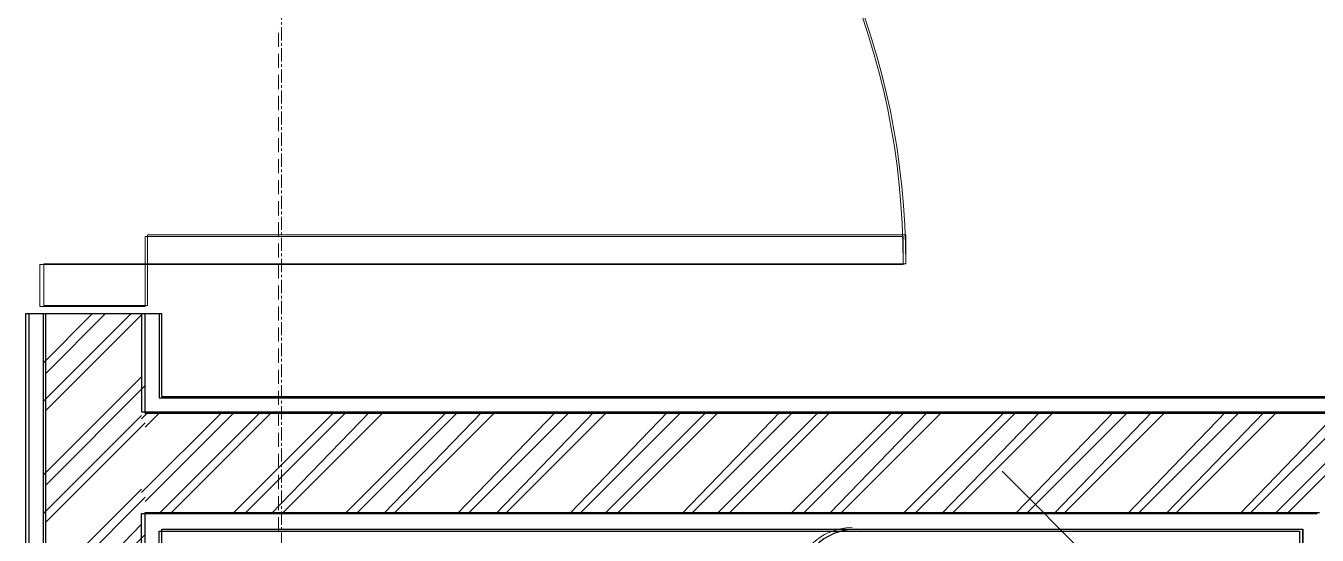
# Model space of a CAD drawing. Header units: millimetres. Extents: x -10178924 to 11692288, y -947381 to 58396.
# Drawn here: x 769950 to 771508, y -790151 to -789537 of the extents above; entities that cross this region are included whole.
import ezdxf

# ---------------------------------------------------------------- set-up
doc = ezdxf.new("R2010")
doc.units = ezdxf.units.MM
doc.linetypes.add('HIDDEN', pattern=[9.525, 6.35, -3.175])
doc.linetypes.add('осевая', pattern=[50.8, 31.75, -6.35, 6.35, -6.35])
for name, color, linetype, true_color in [('PDF _АР_Двери', 7, 'Continuous', 0x545454), ('PDF _Основная ГКЛ', 7, 'Continuous', 0x545454), ('PDF _Перегородки', 7, 'Continuous', 0x0037dd), ('PDF _Размеры осевые', 7, 'Continuous', 0x5d6970), ('PDF _САНТЕХНИКА', 140, 'Continuous', 0x00bfff), ('PDF _Стены отделка', 7, 'Continuous', 0xb505c2)]:
    doc.layers.add(name, color=color, linetype=linetype, true_color=true_color)
for name, color, linetype, lineweight in [('АР_Двери', 250, 'Continuous', 9), ('Двери', 7, 'Continuous', 9), ('Основная ГКЛ', 250, 'Continuous', 9), ('Перегородки', 162, 'Continuous', 9), ('Размеры осевые', 153, 'Continuous', 9)]:
    doc.layers.add(name, color=color, linetype=linetype, lineweight=lineweight)
doc.layers.add('ТХ пищеблок новое 12.09', color=252, linetype='Continuous')

# ---------------------------------------------------------------- blocks, each defined once
blk = doc.blocks.new('*U2235')
at = {"layer": 'АР_Двери'}
for points in [[(50, 0), (0, 0), (0, 125), (50, 125)], [(964.9, 0), (1014.9, 0), (1014.9, 125), (964.9, 125)], [(50, -914.9), (85, -914.9), (85, 0), (50, 0)]]:
    blk.add_lwpolyline(points, close=True, dxfattribs=at)
blk.add_arc((50, 0), 914.9, 270, 0, dxfattribs=at)
at = {"layer": 'Основная ГКЛ', "linetype": 'HIDDEN', "ltscale": 5}
for p, q in [((-10, 0), (-10, 125)), ((1024.9, 125), (1024.9, 0))]:
    blk.add_line(p, q, dxfattribs=at)
blk = doc.blocks.new('_Oblique')
at = {"color": 0, "linetype": 'ByBlock', "lineweight": -2}
blk.add_line((-0.5, -0.5), (0.5, 0.5), dxfattribs=at)
blk = doc.blocks.new('A$C5282721b')
at = {"layer": 'Перегородки', "lineweight": 20, "true_color": 0x000000, "transparency": 33554687}
h = blk.add_hatch(dxfattribs=at)
h.set_pattern_fill('ANSI32', color=18, scale=10)
h.set_pattern_definition([(45, (-2611.28, 234003.82), (-67.35192, 67.35192), []), (45, (-2566.37, 234003.82), (-67.35192, 67.35192), [])])
h.paths.add_polyline_path([(47735.543, -10999.487), (47615.543, -10999.487), (47615.543, -11596.906), (47735.543, -11596.906)])
h.paths.add_polyline_path([(47735.543, -9093.422), (47615.543, -9093.422), (47615.543, -9964.487), (47735.543, -9964.487)])
h.paths.add_polyline_path([(47615.543, -8058.422), (47735.543, -8058.422), (47735.543, -6046.445), (47615.543, -6046.445)])
h = blk.add_hatch(dxfattribs=at)
h.set_pattern_fill('ANSI32', color=18, scale=10)
h.set_pattern_definition([(45, (-2821.59, 242005.3), (-67.35192, 67.35192), []), (45, (-2776.69, 242005.3), (-67.35192, 67.35192), [])])
h.paths.add_polyline_path([(50692.073, -9213.422), (50692.073, -9333.422), (50792.073, -9333.422), (50792.073, -9213.422)])
h.paths.add_polyline_path([(49757.073, -9333.422), (49757.073, -9213.422), (47735.543, -9213.422), (47735.543, -9333.422)])
at = {"layer": 'Перегородки', "color": 18, "lineweight": 25, "true_color": 0x000000, "transparency": 33554687}
for p, q in [((47595.543, -9964.487), (47595.543, -9093.422)), ((47615.543, -9964.487), (47615.543, -9093.422)), ((47735.543, -9213.422), (47735.543, -9093.422)), ((47755.543, -9193.422), (47755.543, -9093.422)), ((47735.543, -9964.487), (47735.543, -9333.422)), ((47755.543, -9964.487), (47755.543, -9353.422))]:
    blk.add_line(p, q, dxfattribs=at)
at = {"layer": 'Перегородки', "color": 18, "linetype": 'Continuous', "lineweight": 25, "true_color": 0x000000, "transparency": 33554687}
for p, q in [((47595.543, -9093.422), (47755.543, -9093.422)), ((47755.543, -9193.422), (49757.073, -9193.422)), ((47735.543, -9213.422), (49757.073, -9213.422)), ((47735.543, -9333.422), (49152.073, -9333.422)), ((47755.543, -9353.422), (49132.073, -9353.422)), ((49132.073, -9353.422), (49132.073, -10813.422))]:
    blk.add_line(p, q, dxfattribs=at)
at = {"layer": 'Размеры осевые', "color": 251, "linetype": 'осевая', "ltscale": 0.5, "transparency": 33554687}
blk.add_line((47900, -19000), (47900, 1500), dxfattribs=at)
at = {"layer": 'ТХ пищеблок новое 12.09', "transparency": 33554687}
for p in [(48593.073, -9353.422), (49132.073, -9963.412)]:
    blk.add_line(p, (49132.073, -9353.422), dxfattribs=at)
blk.add_ellipse((48593.073, -9423.422), major_axis=(49.497, 49.497), ratio=1, start_param=0.78539816, end_param=2.35619449, dxfattribs=at)
at = {"layer": 'PDF _Стены отделка', "ltscale": 0.1, "transparency": 33554687, "xscale": 140.0000000000001, "yscale": 140.0000000000001, "zscale": 140.0000000000001, "rotation": 90}
blk.add_blockref('_Oblique', (48839.232, -9353.422), dxfattribs=at)
at = {"layer": 'Двери', "color": 18, "linetype": 'Continuous', "ltscale": 2, "true_color": 0x000000, "transparency": 33554687, "rotation": 90}
blk.add_blockref('*U2235', (47738.043, -9083.422), dxfattribs=at)

msp = doc.modelspace()

# ---------------------------------------------------------------- linework, layer by layer
at = {"layer": 'PDF _АР_Двери', "lineweight": 9}
for points in [[(771008.4, -789824.4), (771008.4, -789790.6), (770094, -789790.6), (770094, -789824.4)], [(770094, -789824.4), (770094, -789875.2), (769967, -789875.2), (769967, -789824.4)]]:
    msp.add_lwpolyline(points, close=True, dxfattribs=at)
msp.add_arc((770091.9, -789822.3), 916.5, 0.0002, 89.9998, dxfattribs=at)
at = {"layer": 'PDF _Основная ГКЛ', "lineweight": 9}
msp.add_lwpolyline([(770094, -789883.7), (769967, -789883.7)], dxfattribs=at)
at = {"layer": 'PDF _Перегородки', "color": 5, "lineweight": 25}
for points in [[(770110.9, -790755.8), (769950, -790755.8), (769950, -789883.7)], [(769950, -789883.7), (770110.9, -789883.7)], [(769971.2, -790755.8), (769971.2, -789883.7)], [(770089.7, -789883.7), (770089.7, -790002.2), (772113.2, -790002.2)], [(770110.9, -789883.7), (770110.9, -789985.3), (772113.2, -789985.3)], [(770089.7, -790125), (771507.8, -790125)], [(770089.7, -790755.8), (770089.7, -790125)], [(770110.9, -790146.2), (771486.7, -790146.2)], [(770110.9, -790755.8), (770110.9, -790146.2)], [(771486.7, -790146.2), (771486.7, -791602.4)]]:
    msp.add_lwpolyline(points, dxfattribs=at)
at = {"layer": 'PDF _Перегородки', "color": 5, "lineweight": 20}
for points in [[(769971.2, -789943), (770030.5, -789883.7)], [(769971.2, -789989.5), (770077, -789883.7)], [(769971.2, -790078.4), (770089.7, -789959.9)], [(769971.2, -790125), (770089.7, -790006.5)], [(770089.7, -790010.7), (770098.2, -790002.2)], [(770089.7, -790099.6), (770187.1, -790002.3)], [(770110.9, -790125), (770233.7, -790002.3)], [(770199.8, -790125), (770322.6, -790002.3)], [(770246.4, -790125), (770364.9, -790002.3)], [(770335.3, -790125), (770458, -790002.3)], [(770381.8, -790125), (770500.4, -790002.3)], [(770470.7, -790125), (770589.3, -790002.3)], [(770517.3, -790125), (770635.8, -790002.3)], [(770606.2, -790125), (770724.7, -790002.3)], [(770648.5, -790125), (770771.3, -790002.3)], [(770741.7, -790125), (770860.2, -790002.3)], [(770784, -790125), (770906.8, -790002.3)], [(770872.9, -790125), (770995.7, -790002.3)], [(770919.5, -790125), (771038, -790002.3)], [(771008.4, -790125), (771131.1, -790002.3)], [(771054.9, -790125), (771173.5, -790002.3)], [(771143.8, -790125), (771262.4, -790002.3)], [(771190.4, -790125), (771308.9, -790002.3)], [(771279.3, -790125), (771397.8, -790002.3)], [(771325.9, -790125), (771444.4, -790002.3)], [(771414.8, -790125), (771533.3, -790002.3)], [(771457.1, -790125), (771579.9, -790002.3)], [(769971.2, -790213.9), (770089.7, -790095.4)], [(769971.2, -790260.5), (770089.7, -790137.7)]]:
    msp.add_lwpolyline(points, dxfattribs=at)
at = {"layer": 'PDF _Размеры осевые', "lineweight": 9}
for points in [[(770254.8, -789540.8), (770254.8, -789540.8)], [(770254.8, -789562), (770254.8, -789545)], [(770254.8, -789566.2), (770254.8, -789566.2)], [(770254.8, -789587.4), (770254.8, -789570.4)], [(770254.8, -789591.6), (770254.8, -789591.6)], [(770254.8, -789612.8), (770254.8, -789595.8)], [(770254.8, -789617), (770254.8, -789617)], [(770254.8, -789638.2), (770254.8, -789621.2)], [(770254.8, -789642.4), (770254.8, -789642.4)], [(770254.8, -789663.6), (770254.8, -789646.6)], [(770254.8, -789667.8), (770254.8, -789667.8)], [(770254.8, -789689), (770254.8, -789672)], [(770254.8, -789693.2), (770254.8, -789693.2)], [(770254.8, -789714.4), (770254.8, -789697.4)], [(770254.8, -789718.6), (770254.8, -789718.6)], [(770254.8, -789739.8), (770254.8, -789722.8)], [(770254.8, -789744), (770254.8, -789744)], [(770254.8, -789765.2), (770254.8, -789748.2)], [(770254.8, -789769.4), (770254.8, -789769.4)], [(770254.8, -789790.6), (770254.8, -789773.6)], [(770254.8, -789794.8), (770254.8, -789794.8)], [(770254.8, -789816), (770254.8, -789799)], [(770254.8, -789820.2), (770254.8, -789820.2)], [(770254.8, -789841.4), (770254.8, -789824.4)], [(770254.8, -789845.6), (770254.8, -789845.6)], [(770254.8, -789866.8), (770254.8, -789849.8)], [(770254.8, -789871), (770254.8, -789871)], [(770254.8, -789892.2), (770254.8, -789875.2)], [(770254.8, -789896.4), (770254.8, -789896.4)], [(770254.8, -789917.6), (770254.8, -789900.6)], [(770254.8, -789921.8), (770254.8, -789921.8)], [(770254.8, -789943), (770254.8, -789926)], [(770254.8, -789947.2), (770254.8, -789947.2)], [(770254.8, -789968.4), (770254.8, -789951.4)], [(770254.8, -789972.6), (770254.8, -789972.6)], [(770254.8, -789993.8), (770254.8, -789976.8)], [(770254.8, -789998), (770254.8, -789998)], [(770254.8, -790019.2), (770254.8, -790002.2)], [(770254.8, -790023.4), (770254.8, -790023.4)], [(770254.8, -790044.6), (770254.8, -790027.6)], [(770254.8, -790048.8), (770254.8, -790048.8)], [(770254.8, -790070), (770254.8, -790053)], [(770254.8, -790074.2), (770254.8, -790074.2)], [(770254.8, -790095.4), (770254.8, -790078.4)], [(770254.8, -790099.6), (770254.8, -790099.6)], [(770254.8, -790120.8), (770254.8, -790103.8)], [(770254.8, -790125), (770254.8, -790125)], [(770254.8, -790146.2), (770254.8, -790129.2)], [(770254.8, -790150.4), (770254.8, -790150.4)]]:
    msp.add_lwpolyline(points, dxfattribs=at)
at = {"layer": 'PDF _САНТЕХНИКА', "lineweight": 9}
for points in [[(770949.1, -790146.2), (771486.7, -790146.2)], [(771486.7, -790755.8), (771486.7, -790146.2)]]:
    msp.add_lwpolyline(points, dxfattribs=at)
msp.add_arc((770947, -790211.8), 69.9, 90.0031, 179.9969, dxfattribs=at)

# ---------------------------------------------------------------- block references
msp.add_blockref('A$C5282721b', (722358.6, -780790.4))

doc.saveas('drawing.dxf')
